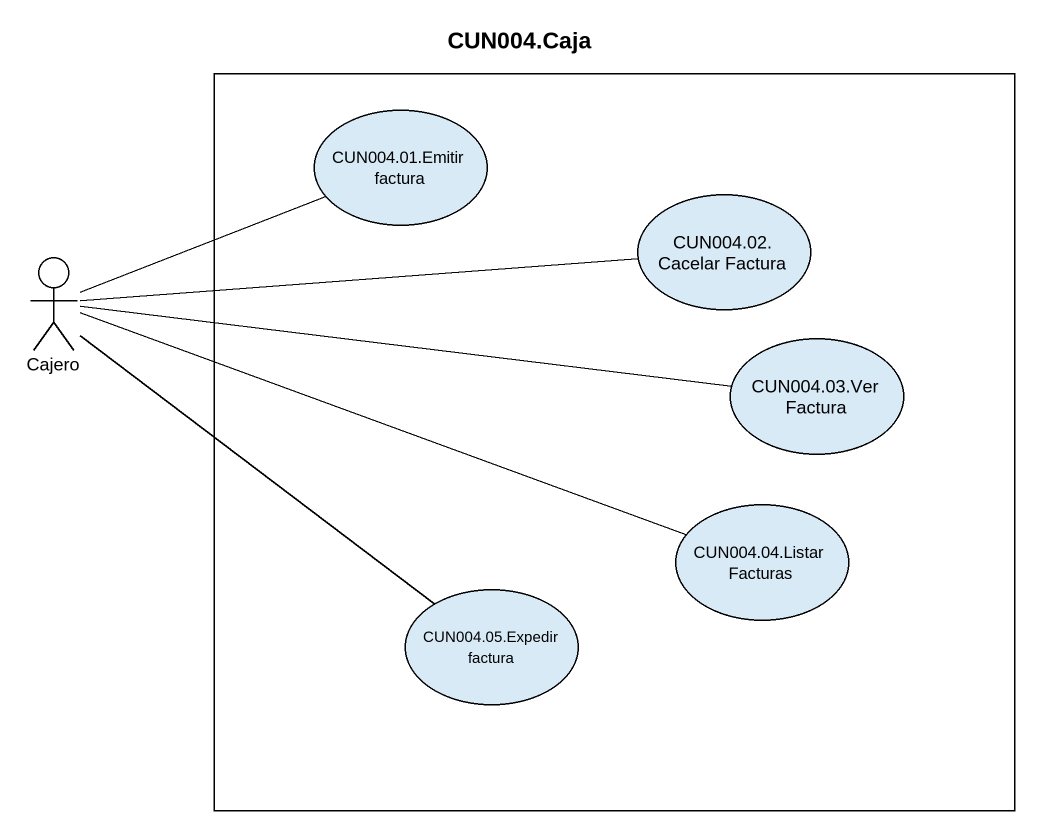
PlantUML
@startuml
title CUN004.Caja
rectangle " " as rectangle1 {
  usecase "CUN004.01.Emitir factura" as CUN004_01_Emitir_factura
  usecase "CUN004.02. Cacelar Factura" as CUN004_02_Cacelar_Factura
  usecase "CUN004.03.Ver Factura" as CUN004_03_Ver_Factura
  usecase "CUN004.04.Listar Facturas" as CUN004_04_Listar_Facturas
  usecase "CUN004.05.Expedir factura" as CUN004_05_Expedir_factura
}
actor Cajero
Cajero -right- CUN004_01_Emitir_factura
Cajero -right- CUN004_02_Cacelar_Factura
Cajero -right- CUN004_03_Ver_Factura
Cajero -right- CUN004_04_Listar_Facturas
Cajero -- CUN004_05_Expedir_factura
@enduml
